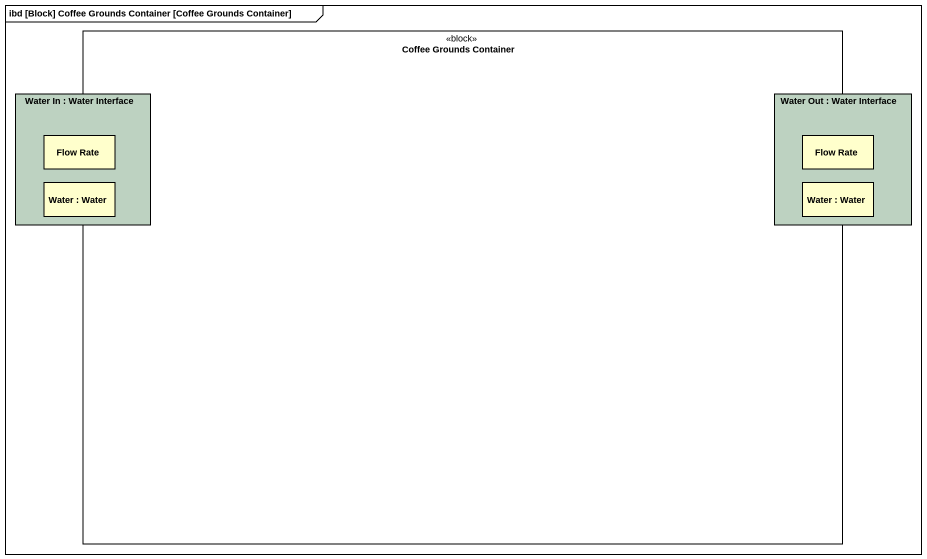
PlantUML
@startuml
mainframe ibd [Block] Coffee Grounds Container [Coffee Grounds Container]
rectangle "Coffee Grounds Container" as Coffee_Grounds_Container <<block>> {
  rectangle "Water In : Water Interface" as Water_In #BDD2C1 {
    rectangle "Flow Rate" as Flow_Rate
    rectangle "Water : Water" as Water
  }
  rectangle "Water Out : Water Interface" as Water_Out #BDD2C1 {
    rectangle "Flow Rate" as Flow_Rate_2
    rectangle "Water : Water" as Water_2
  }
}
@enduml
